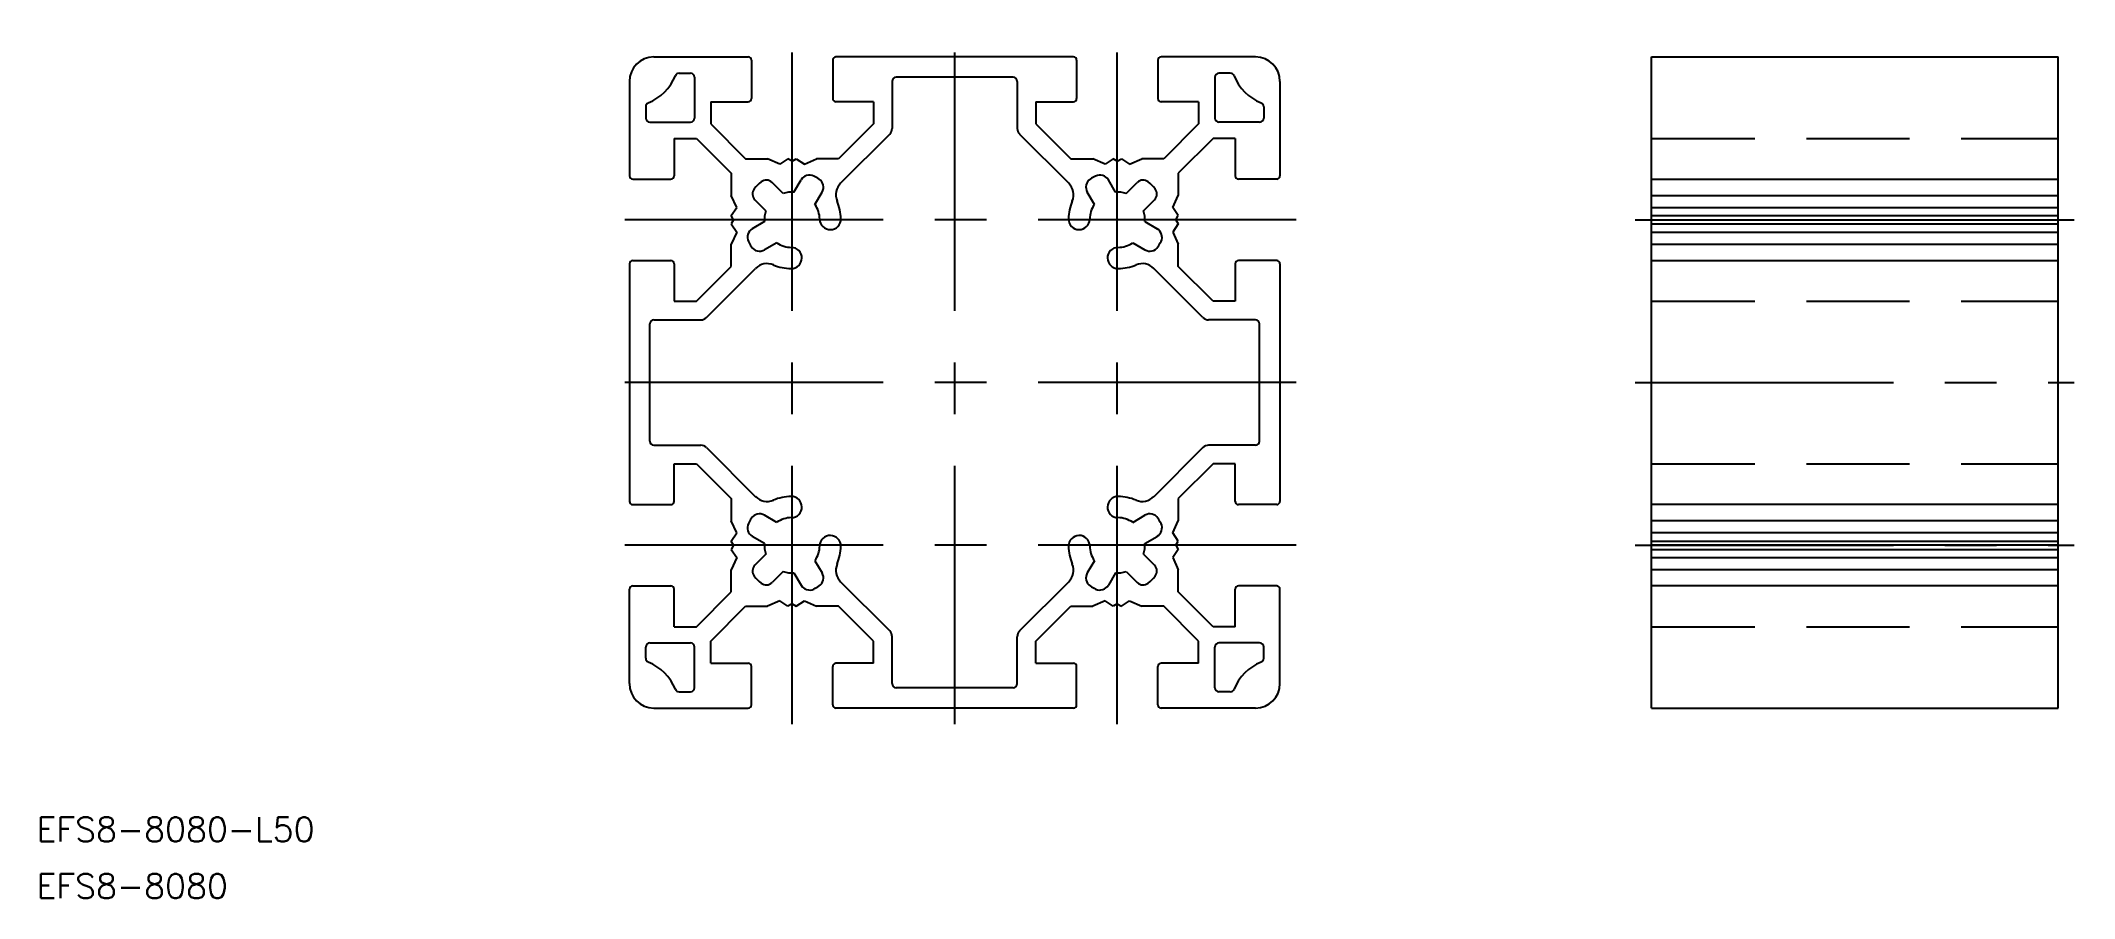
# Model space of a CAD drawing. Extents: x -92 to 158, y -43 to 62.
import ezdxf

# ---------------------------------------------------------------- set-up
doc = ezdxf.new("R2010")
doc.units = 0
doc.linetypes.add('CENTER', pattern=[50.8, 31.75, -6.35, 6.35, -6.35])
doc.linetypes.add('DASHED', pattern=[19.05, 12.7, -6.35])
doc.layers.get('0').update_dxf_attribs({"linetype": 'CONTINUOUS'})
doc.layers.add('CENTER', color=1, linetype='CONTINUOUS')
doc.styles.get("Standard").update_dxf_attribs({"font": 'txt.shx', "height": 3, "bigfont": 'bigfont.shx'})

msp = doc.modelspace()

# ---------------------------------------------------------------- linework, layer by layer
at = {"color": 7, "linetype": 'CONTINUOUS'}
for p, q in [((-17, 60), (-5.4, 60)), ((-14.07, 60), (-14.07, 60)), ((-13.89, 58), (-12.5, 58)), ((-11.15, 60), (-11.15, 60)), ((-5, 59.6), (-5, 54.9)), ((5, 59.6), (5, 54.9)), ((34.6, 60), (5.4, 60)), ((35, 59.6), (35, 54.9)), ((45, 59.6), (45, 54.9)), ((57, 60), (45.4, 60)), ((51.15, 60), (51.15, 60)), ((53.89, 58), (52.5, 58)), ((54.07, 60), (54.07, 60)), ((105.69, 60), (155.69, 60)), ((105.69, -20), (105.69, 60)), ((155.69, -20), (155.69, 60)), ((-20, 57), (-20, 45.4)), ((-12, 57.5), (-12, 52.5)), ((12.3, 57), (12.3, 51.23)), ((27.2, 57.5), (12.8, 57.5)), ((27.7, 57), (27.7, 51.23)), ((52, 57.5), (52, 52.5)), ((60, 57), (60, 45.4)), ((-18, 53.89), (-18, 52.5)), ((-10, 54.5), (-10, 51.77)), ((-10, 54.5), (-5.4, 54.5)), ((10, 54.5), (5.4, 54.5)), ((10, 54.5), (10, 51.77)), ((30, 54.5), (30, 51.77)), ((30, 54.5), (34.6, 54.5)), ((50, 54.5), (45.4, 54.5)), ((50, 54.5), (50, 51.77)), ((58, 53.89), (58, 52.5)), ((-17.5, 52), (-12.5, 52)), ((-10, 51.77), (-5.73, 47.5)), ((10, 51.77), (5.73, 47.5)), ((12.01, 50.52), (5.97, 44.49)), ((27.99, 50.52), (34.03, 44.49)), ((30, 51.77), (34.27, 47.5)), ((50, 51.77), (45.73, 47.5)), ((57.5, 52), (52.5, 52)), ((-14.5, 50), (-14.5, 45.4)), ((-14.5, 50), (-11.77, 50)), ((-11.77, 50), (-7.5, 45.73)), ((51.77, 50), (47.5, 45.73)), ((54.5, 50), (51.77, 50)), ((54.5, 50), (54.5, 45.4)), ((-7.5, 45.73), (-7.5, 43)), ((-5.73, 47.5), (-3, 47.5)), ((-1.51, 46.81), (-3, 47.5)), ((-0.52, 47.5), (-1.51, 46.81)), ((0, 47.2), (-0.52, 47.5)), ((0, 47.2), (0.52, 47.5)), ((0.52, 47.5), (1.51, 46.81)), ((1.51, 46.81), (3, 47.5)), ((5.73, 47.5), (3, 47.5)), ((34.27, 47.5), (37, 47.5)), ((38.49, 46.81), (37, 47.5)), ((39.48, 47.5), (38.49, 46.81)), ((40, 47.2), (39.48, 47.5)), ((40, 47.2), (40.52, 47.5)), ((40.52, 47.5), (41.51, 46.81)), ((41.51, 46.81), (43, 47.5)), ((45.73, 47.5), (43, 47.5)), ((47.5, 45.73), (47.5, 43)), ((-19.6, 45), (-14.9, 45)), ((-6.81, 41.51), (-7.5, 43)), ((-1.1, 43.22), (-2.46, 44.58)), ((0.23, 43.39), (1.1, 44.9)), ((2.82, 41.89), (3.69, 43.4)), ((37.18, 41.89), (36.31, 43.4)), ((39.77, 43.39), (38.9, 44.9)), ((41.1, 43.22), (42.46, 44.58)), ((46.81, 41.51), (47.5, 43)), ((59.6, 45), (54.9, 45)), ((105.69, 45), (155.69, 45)), ((105.69, 43), (155.69, 43)), ((-7.5, 40.52), (-6.81, 41.51)), ((-7.2, 40), (-7.5, 40.52)), ((-3.22, 41.1), (-4.58, 42.46)), ((43.22, 41.1), (44.58, 42.46)), ((47.5, 40.52), (46.81, 41.51)), ((47.2, 40), (47.5, 40.52)), ((105.69, 41.51), (155.69, 41.51)), ((105.69, 40.52), (155.69, 40.52)), ((-7.2, 40), (-7.5, 39.48)), ((-7.5, 39.48), (-6.81, 38.49)), ((-6.81, 38.49), (-7.5, 37)), ((-3.39, 39.77), (-4.9, 38.9)), ((43.39, 39.77), (44.9, 38.9)), ((47.5, 39.48), (46.81, 38.49)), ((46.81, 38.49), (47.5, 37)), ((47.2, 40), (47.5, 39.48)), ((105.69, 40), (155.69, 40)), ((105.69, 39.48), (155.69, 39.48)), ((105.69, 38.49), (155.69, 38.49)), ((-7.5, 34.27), (-7.5, 37)), ((-1.89, 37.18), (-3.4, 36.31)), ((41.89, 37.18), (43.4, 36.31)), ((47.5, 34.27), (47.5, 37)), ((105.69, 37), (155.69, 37)), ((-20, 34.6), (-20, 5.4)), ((-19.6, 35), (-14.9, 35)), ((-14.5, 34.6), (-14.5, 30)), ((-11.77, 30), (-7.5, 34.27)), ((-10.52, 27.99), (-4.49, 34.03)), ((50.52, 27.99), (44.49, 34.03)), ((51.77, 30), (47.5, 34.27)), ((54.5, 34.6), (54.5, 30)), ((59.6, 35), (54.9, 35)), ((60, 34.6), (60, 5.4)), ((105.69, 35), (155.69, 35)), ((-17, 27.7), (-11.23, 27.7)), ((-14.5, 30), (-11.77, 30)), ((57, 27.7), (51.23, 27.7)), ((54.5, 30), (51.77, 30)), ((-17.5, 12.8), (-17.5, 27.2)), ((57.5, 12.8), (57.5, 27.2)), ((-17, 12.3), (-11.23, 12.3)), ((-10.52, 12.01), (-4.49, 5.97)), ((50.52, 12.01), (44.49, 5.97)), ((57, 12.3), (51.23, 12.3)), ((-14.5, 5.4), (-14.5, 10)), ((-14.5, 10), (-11.77, 10)), ((-11.77, 10), (-7.5, 5.73)), ((51.77, 10), (47.5, 5.73)), ((54.5, 10), (51.77, 10)), ((54.5, 5.4), (54.5, 10)), ((-7.5, 5.73), (-7.5, 3)), ((47.5, 5.73), (47.5, 3)), ((-19.6, 5), (-14.9, 5)), ((-6.81, 1.51), (-7.5, 3)), ((-1.89, 2.82), (-3.4, 3.69)), ((41.89, 2.82), (43.4, 3.69)), ((46.81, 1.51), (47.5, 3)), ((59.6, 5), (54.9, 5)), ((155.69, 5), (105.69, 5)), ((155.69, 3), (105.69, 3)), ((-7.5, 0.52), (-6.81, 1.51)), ((-7.2, 0), (-7.5, 0.52)), ((-3.39, 0.23), (-4.9, 1.1)), ((43.39, 0.23), (44.9, 1.1)), ((47.5, 0.52), (46.81, 1.51)), ((47.2, 0), (47.5, 0.52)), ((155.69, 1.51), (105.69, 1.51)), ((105.69, 0.52), (155.69, 0.52)), ((-7.2, 0), (-7.5, -0.52)), ((-7.5, -0.52), (-6.81, -1.51)), ((-6.81, -1.51), (-7.5, -3)), ((-3.22, -1.1), (-4.58, -2.46)), ((2.82, -1.89), (3.69, -3.4)), ((37.18, -1.89), (36.31, -3.4)), ((43.22, -1.1), (44.58, -2.46)), ((47.5, -0.52), (46.81, -1.51)), ((46.81, -1.51), (47.5, -3)), ((47.2, 0), (47.5, -0.52)), ((155.69, 0), (105.69, 0)), ((105.69, -0.52), (155.69, -0.52)), ((105.69, -1.51), (155.69, -1.51)), ((-19.6, -5), (-14.9, -5)), ((-7.5, -5.73), (-7.5, -3)), ((-1.1, -3.22), (-2.46, -4.58)), ((0.23, -3.39), (1.1, -4.9)), ((12.01, -10.52), (5.97, -4.49)), ((27.99, -10.52), (34.03, -4.49)), ((39.77, -3.39), (38.9, -4.9)), ((41.1, -3.22), (42.46, -4.58)), ((47.5, -5.73), (47.5, -3)), ((59.6, -5), (54.9, -5)), ((155.69, -3), (105.69, -3)), ((155.69, -5), (105.69, -5)), ((-20, -17), (-20, -5.4)), ((-14.5, -10), (-14.5, -5.4)), ((-11.77, -10), (-7.5, -5.73)), ((-10, -11.77), (-5.73, -7.5)), ((-5.73, -7.5), (-3, -7.5)), ((-1.51, -6.81), (-3, -7.5)), ((-0.52, -7.5), (-1.51, -6.81)), ((0, -7.2), (-0.52, -7.5)), ((0, -7.2), (0.52, -7.5)), ((0.52, -7.5), (1.51, -6.81)), ((1.51, -6.81), (3, -7.5)), ((5.73, -7.5), (3, -7.5)), ((10, -11.77), (5.73, -7.5)), ((30, -11.77), (34.27, -7.5)), ((34.27, -7.5), (37, -7.5)), ((38.49, -6.81), (37, -7.5)), ((39.48, -7.5), (38.49, -6.81)), ((40, -7.2), (39.48, -7.5)), ((40, -7.2), (40.52, -7.5)), ((40.52, -7.5), (41.51, -6.81)), ((41.51, -6.81), (43, -7.5)), ((45.73, -7.5), (43, -7.5)), ((50, -11.77), (45.73, -7.5)), ((51.77, -10), (47.5, -5.73)), ((54.5, -10), (54.5, -5.4)), ((60, -17), (60, -5.4)), ((-14.5, -10), (-11.77, -10)), ((54.5, -10), (51.77, -10)), ((-18, -13.89), (-18, -12.5)), ((-17.5, -12), (-12.5, -12)), ((-12, -17.5), (-12, -12.5)), ((-10, -14.5), (-10, -11.77)), ((10, -14.5), (10, -11.77)), ((12.3, -17), (12.3, -11.23)), ((27.7, -17), (27.7, -11.23)), ((30, -14.5), (30, -11.77)), ((50, -14.5), (50, -11.77)), ((52, -17.5), (52, -12.5)), ((57.5, -12), (52.5, -12)), ((58, -13.89), (58, -12.5)), ((-10, -14.5), (-5.4, -14.5)), ((-5, -19.6), (-5, -14.9)), ((5, -19.6), (5, -14.9)), ((10, -14.5), (5.4, -14.5)), ((30, -14.5), (34.6, -14.5)), ((35, -19.6), (35, -14.9)), ((45, -19.6), (45, -14.9)), ((50, -14.5), (45.4, -14.5)), ((27.2, -17.5), (12.8, -17.5)), ((-17, -20), (-5.4, -20)), ((-14.07, -20), (-14.07, -20)), ((-13.89, -18), (-12.5, -18)), ((-11.15, -20), (-11.15, -20)), ((34.6, -20), (5.4, -20)), ((57, -20), (45.4, -20)), ((51.15, -20), (51.15, -20)), ((53.89, -18), (52.5, -18)), ((54.07, -20), (54.07, -20)), ((105.69, -20), (155.69, -20))]:
    msp.add_line(p, q, dxfattribs=at)
at = {"color": 3, "linetype": 'DASHED'}
for p, q in [((105.69, 50), (155.69, 50)), ((105.69, 30), (155.69, 30)), ((105.69, 10), (155.69, 10)), ((105.69, -10), (155.69, -10))]:
    msp.add_line(p, q, dxfattribs=at)
at = {"color": 7, "linetype": 'CONTINUOUS'}
for centre, radius, start, end in [((-17, 57), 3, 90, 180), ((-20, 60), 6.1, 292.2588, 337.7414), ((-13.89, 57.5), 0.5, 90, 157.7414), ((-12.5, 57.5), 0.5, 0, 90), ((-5.4, 59.6), 0.4, 0, 90), ((5.4, 59.6), 0.4, 90, 180), ((34.6, 59.6), 0.4, 0, 90), ((45.4, 59.6), 0.4, 90, 180), ((52.5, 57.5), 0.5, 90, 180), ((53.89, 57.5), 0.5, 22.2586, 90), ((60, 60), 6.1, 202.2586, 247.7412), ((57, 57), 3, 360, 90), ((12.8, 57), 0.5, 90, 180), ((27.2, 57), 0.5, 360, 90), ((-17.5, 53.89), 0.5, 112.2588, 180), ((-5.4, 54.9), 0.4, 270, 0), ((5.4, 54.9), 0.4, 180, 270), ((34.6, 54.9), 0.4, 270, 0), ((45.4, 54.9), 0.4, 180, 270), ((57.5, 53.89), 0.5, 0, 67.7412), ((-17.5, 52.5), 0.5, 180, 270), ((-12.5, 52.5), 0.5, 270, 0), ((11.3, 51.23), 1, 315, 0), ((28.7, 51.23), 1, 180, 225), ((52.5, 52.5), 0.5, 180, 270), ((57.5, 52.5), 0.5, 270, 0), ((-19.6, 45.4), 0.4, 180, 270), ((-14.9, 45.4), 0.4, 270, 0), ((2.14, 44.3), 1.2, 63.5833, 150), ((0, 40), 6, 56.4167, 63.5833), ((40, 40), 6, 116.4167, 123.5833), ((37.86, 44.3), 1.2, 30, 116.4167), ((54.9, 45.4), 0.4, 180, 270), ((59.6, 45.4), 0.4, 270, 0), ((-3.87, 43.16), 1, 140.7392, 225), ((0, 40), 6, 129.2608, 140.7392), ((-3.16, 43.87), 1, 45, 129.2608), ((0, 40), 3.4, 86.179, 108.821), ((2.66, 44), 1.2, 330, 56.4167), ((7.39, 43.07), 2, 135, 202.5889), ((32.61, 43.07), 2, 337.4111, 45), ((37.34, 44), 1.2, 123.5833, 210), ((40, 40), 3.4, 71.179, 93.821), ((43.16, 43.87), 1, 50.7392, 135), ((40, 40), 6, 39.2608, 50.7392), ((43.87, 43.16), 1, 315, 39.2608), ((0, 40), 3.4, 161.179, 183.821), ((0, 40), 3.4, 1.0571, 33.821), ((4.7, 40.09), 1.3, 181.0571, 1.0317), ((0, 40), 6, 1.0516, 22.5889), ((40, 40), 6, 157.4111, 178.9484), ((35.3, 40.09), 1.3, 178.9683, 358.9429), ((40, 40), 3.4, 146.179, 178.9429), ((40, 40), 3.4, 356.179, 18.821), ((-4.3, 37.86), 1.2, 120, 206.4167), ((44.3, 37.86), 1.2, 333.5833, 60), ((0, 40), 6, 206.4167, 213.5833), ((-4, 37.34), 1.2, 213.5833, 300), ((0, 40), 3.4, 236.179, 268.9429), ((-0.09, 35.3), 1.3, 268.988, 88.9429), ((40.09, 35.3), 1.3, 91.0571, 271.012), ((40, 40), 3.4, 271.0571, 303.821), ((44, 37.34), 1.2, 240, 326.4167), ((40, 40), 6, 326.4167, 333.5833), ((-19.6, 34.6), 0.4, 90, 180), ((-14.9, 34.6), 0.4, 360, 90), ((-3.07, 32.61), 2, 67.411, 135.0001), ((0, 40), 6, 247.411, 268.9525), ((40, 40), 6, 271.0475, 292.589), ((43.07, 32.61), 2, 44.9999, 112.589), ((54.9, 34.6), 0.4, 90, 180), ((59.6, 34.6), 0.4, 0, 90), ((-17, 27.2), 0.5, 90, 180), ((-11.23, 28.7), 1, 270, 315.0001), ((51.23, 28.7), 1, 224.9999, 270), ((57, 27.2), 0.5, 0, 90), ((-17, 12.8), 0.5, 180, 270), ((57, 12.8), 0.5, 270, 0), ((-11.23, 11.3), 1, 44.9999, 90), ((51.23, 11.3), 1, 90, 135.0001), ((-19.6, 5.4), 0.4, 180, 270), ((-14.9, 5.4), 0.4, 270, 0), ((-3.07, 7.39), 2, 224.9999, 292.589), ((0, 0), 6, 91.0475, 112.589), ((-0.09, 4.7), 1.3, 271.0571, 91.012), ((40.09, 4.7), 1.3, 88.988, 268.9429), ((40, 0), 6, 67.411, 88.9525), ((43.07, 7.39), 2, 247.411, 315.0001), ((54.9, 5.4), 0.4, 180, 270), ((59.6, 5.4), 0.4, 270, 0), ((-4.3, 2.14), 1.2, 153.5833, 240), ((0, 0), 6, 146.4167, 153.5833), ((-4, 2.66), 1.2, 60, 146.4167), ((0, 0), 3.4, 91.0571, 123.821), ((40, 0), 3.4, 56.179, 88.9429), ((44, 2.66), 1.2, 33.5833, 120), ((44.3, 2.14), 1.2, 300, 26.4167), ((40, 0), 6, 26.4167, 33.5833), ((0, 0), 3.4, 176.179, 198.821), ((4.7, -0.09), 1.3, 358.9683, 178.9429), ((35.3, -0.09), 1.3, 1.0571, 181.0317), ((40, 0), 3.4, 341.179, 3.821), ((-3.87, -3.16), 1, 135, 219.2608), ((0, 0), 3.4, 326.179, 358.9429), ((7.39, -3.07), 2, 157.4111, 225), ((0, 0), 6, 337.4111, 358.9484), ((40, 0), 6, 181.0516, 202.5889), ((32.61, -3.07), 2, 315, 22.5889), ((40, 0), 3.4, 181.0571, 213.821), ((43.87, -3.16), 1, 320.7392, 45), ((-19.6, -5.4), 0.4, 90, 180), ((-14.9, -5.4), 0.4, 0, 90), ((0, 0), 6, 219.2608, 230.7392), ((-3.16, -3.87), 1, 230.7392, 315), ((0, 0), 3.4, 251.179, 273.821), ((2.14, -4.3), 1.2, 210, 296.4167), ((0, 0), 6, 296.4167, 303.5833), ((2.66, -4), 1.2, 303.5833, 30), ((37.34, -4), 1.2, 150, 236.4167), ((40, 0), 6, 236.4167, 243.5833), ((37.86, -4.3), 1.2, 243.5833, 330), ((40, 0), 3.4, 266.179, 288.821), ((43.16, -3.87), 1, 225, 309.2608), ((40, 0), 6, 309.2608, 320.7392), ((54.9, -5.4), 0.4, 90, 180), ((59.6, -5.4), 0.4, 0, 90), ((-17.5, -12.5), 0.5, 90, 180), ((-12.5, -12.5), 0.5, 0, 90), ((11.3, -11.23), 1, 0, 45), ((28.7, -11.23), 1, 135, 180), ((52.5, -12.5), 0.5, 90, 180), ((57.5, -12.5), 0.5, 0, 90), ((-17.5, -13.89), 0.5, 180, 247.7412), ((-20, -20), 6.1, 22.2586, 67.7412), ((-5.4, -14.9), 0.4, 0, 90), ((5.4, -14.9), 0.4, 90, 180), ((34.6, -14.9), 0.4, 0, 90), ((45.4, -14.9), 0.4, 90, 180), ((60, -20), 6.1, 112.2588, 157.7414), ((57.5, -13.89), 0.5, 292.2588, 0), ((-17, -17), 3, 180, 270), ((-12.5, -17.5), 0.5, 270, 0), ((12.8, -17), 0.5, 180, 270), ((27.2, -17), 0.5, 270, 0), ((52.5, -17.5), 0.5, 180, 270), ((57, -17), 3, 270, 0), ((-13.89, -17.5), 0.5, 202.2586, 270), ((-5.4, -19.6), 0.4, 270, 0), ((5.4, -19.6), 0.4, 180, 270), ((34.6, -19.6), 0.4, 270, 0), ((45.4, -19.6), 0.4, 180, 270), ((53.89, -17.5), 0.5, 270, 337.7414)]:
    msp.add_arc(centre, radius, start, end, dxfattribs=at)
at = {"layer": 'CENTER', "color": 1, "linetype": 'CENTER'}
for p, q in [((0, -22), (0, 62)), ((20, -22), (20, 62)), ((40, -22), (40, 62)), ((62, 40), (-22, 40)), ((103.69, 40), (157.69, 40)), ((62, 20), (-22, 20)), ((103.69, 20), (157.69, 20)), ((62, 0), (-22, 0)), ((103.69, 0), (157.69, 0))]:
    msp.add_line(p, q, dxfattribs=at)

# ---------------------------------------------------------------- texts
at = {"color": 7, "linetype": 'CONTINUOUS'}
for s, p in [('EFS8-8080-L50', (-92.92, -36.41)), ('EFS8-8080', (-92.92, -43.38))]:
    msp.add_text(s, height=3, dxfattribs=at).set_placement(p)

doc.saveas('drawing.dxf')
